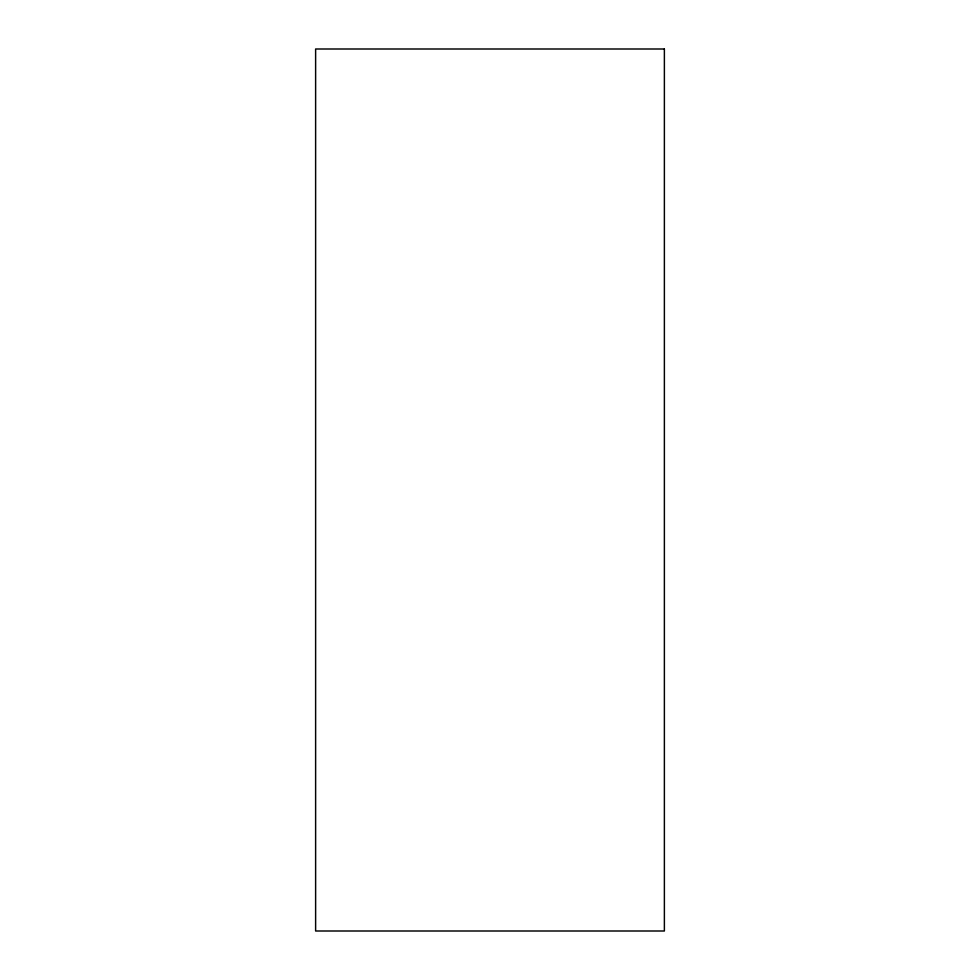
<?xml version="1.0" encoding="UTF-8"?>
<svg xmlns="http://www.w3.org/2000/svg" width="980" height="980" viewBox="0 0 980 980"><rect width="100%" height="100%" fill="white"/><g stroke="black" fill="none" stroke-linecap="round" stroke-linejoin="round"><path stroke-width="1.47" d="M664.379 49L315.621 49L315.621 931L664.379 931L664.379 49"/></g></svg>
